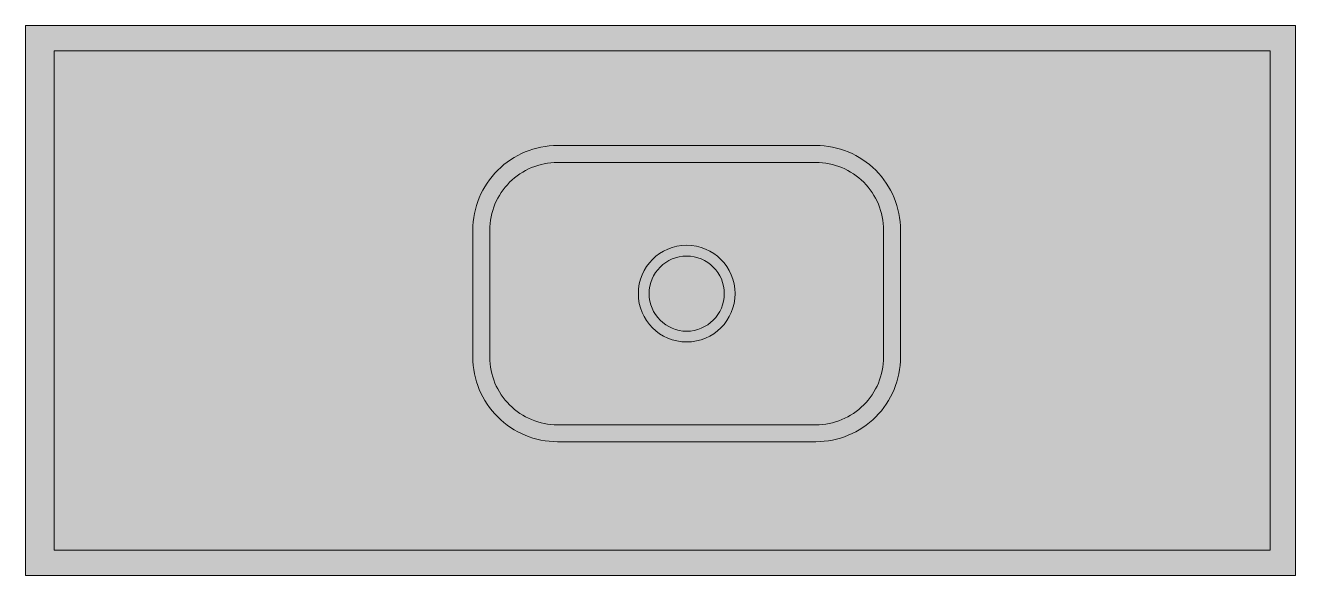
# Model space of a CAD drawing. Header units: millimetres. Extents: x 1339.56 to 1341.06, y 1288.51 to 1289.16.
import ezdxf

# ---------------------------------------------------------------- set-up
doc = ezdxf.new("R2010")
doc.units = ezdxf.units.MM
doc.layers.add('AR-Cotas', color=1, linetype='Continuous', lineweight=0)
doc.layers.add('AR-Mobiliário', color=1, linetype='Continuous', lineweight=0)
doc.layers.add('Layout', color=8, linetype='Continuous')
doc.layers.add('MOBILIARIO', color=1, linetype='Continuous')

# ---------------------------------------------------------------- blocks, each defined once
blk = doc.blocks.new('CUBA-MEKAL-CS1')
at = {"layer": 'AR-Mobiliário'}
for points in [[(0.175, -0.1525), (0.175, 0.1525, 0.414214), (0.075, 0.2525), (-0.075, 0.2525, 0.414214), (-0.175, 0.1525), (-0.175, -0.1525, 0.414214), (-0.075, -0.2525), (0.075, -0.2525, 0.414214)], [(0.155, -0.1525), (0.155, 0.1525, 0.414214), (0.075, 0.2325), (-0.075, 0.2325, 0.414214), (-0.155, 0.1525), (-0.155, -0.1525, 0.414214), (-0.075, -0.2325), (0.075, -0.2325, 0.414214)]]:
    blk.add_lwpolyline(points, format="xyb", close=True, dxfattribs=at)
for radius in [0.0571, 0.0444]:
    blk.add_circle((0, 0), radius, dxfattribs=at)

msp = doc.modelspace()

# ---------------------------------------------------------------- hatches: boundary and pattern name
at = {"layer": 'Layout'}
h = msp.add_hatch(color=252, dxfattribs=at)
h.set_gradient(color1=(132, 132, 132), rotation=90, one_color=1, tint=1, name='SPHERICAL')
h.paths.add_polyline_path([(1340.2832, 1288.8393, 1), (1340.3975, 1288.8393, 1)], flags=16)
h.paths.add_polyline_path([(1340.2959, 1288.8393, 1), (1340.3848, 1288.8393, 1)], flags=0)
h.paths.add_polyline_path([(1340.4929, 1288.9943, -0.414214), (1340.5729, 1288.9143), (1340.5729, 1288.7643, -0.414214), (1340.4929, 1288.6843), (1340.1879, 1288.6843, -0.414214), (1340.1079, 1288.7643), (1340.1079, 1288.9143, -0.414214), (1340.1879, 1288.9943)])
h.paths.add_polyline_path([(1340.3848, 1288.8393, -1), (1340.2959, 1288.8393, -1)], flags=0)
at = {"layer": 'MOBILIARIO'}
h = msp.add_hatch(color=254, dxfattribs=at)
h.set_gradient(color1=(214, 214, 214), color2=(252, 252, 252), rotation=45, one_color=1, tint=0.99, name='SPHERICAL')
h.paths.add_polyline_path([(1341.0595, 1289.1562), (1339.5595, 1289.1562), (1339.5595, 1288.5062), (1341.0595, 1288.5062)])
h.paths.add_polyline_path([(1341.0295, 1288.5362), (1339.5935, 1288.5362), (1339.5935, 1289.1262), (1340.5495, 1289.1262), (1341.0295, 1289.1262)], flags=16)
h.paths.add_polyline_path([(1340.4929, 1288.6643), (1340.1879, 1288.6643, -0.414214), (1340.0879, 1288.7643), (1340.0879, 1288.9143, -0.414214), (1340.1879, 1289.0143), (1340.4929, 1289.0143, -0.414214), (1340.5929, 1288.9143), (1340.5929, 1288.7643, -0.414214)], flags=0)
h.paths.add_polyline_path([(1340.4929, 1288.6843), (1340.1879, 1288.6843, -0.414214), (1340.1079, 1288.7643), (1340.1079, 1288.9143, -0.414214), (1340.1879, 1288.9943), (1340.4929, 1288.9943, -0.414214), (1340.5729, 1288.9143), (1340.5729, 1288.7643, -0.414214)], flags=0)
h.paths.add_polyline_path([(1340.2832, 1288.8393, -1), (1340.3975, 1288.8393, -1)], flags=0)
h.paths.add_polyline_path([(1340.2959, 1288.8393, -1), (1340.3848, 1288.8393, -1)], flags=0)
h = msp.add_hatch(color=254, dxfattribs=at)
h.set_gradient(color1=(214, 214, 214), color2=(252, 252, 252), rotation=45, one_color=1, tint=0.99, name='SPHERICAL')
h.paths.add_polyline_path([(1341.0295, 1288.5362), (1341.0295, 1289.1262), (1340.5495, 1289.1262), (1339.5935, 1289.1262), (1339.5935, 1288.5362)])
h.paths.add_polyline_path([(1340.5929, 1288.7643, -0.414214), (1340.4929, 1288.6643), (1340.1879, 1288.6643, -0.414214), (1340.0879, 1288.7643), (1340.0879, 1288.9143, -0.414214), (1340.1879, 1289.0143), (1340.4929, 1289.0143, -0.414214), (1340.5929, 1288.9143)], flags=16)
h.paths.add_polyline_path([(1340.5729, 1288.7643, -0.414214), (1340.4929, 1288.6843), (1340.1879, 1288.6843, -0.414214), (1340.1079, 1288.7643), (1340.1079, 1288.9143, -0.414214), (1340.1879, 1288.9943), (1340.4929, 1288.9943, -0.414214), (1340.5729, 1288.9143)], flags=0)
h.paths.add_polyline_path([(1340.2832, 1288.8393, -1), (1340.3975, 1288.8393, -1)], flags=0)
h.paths.add_polyline_path([(1340.2959, 1288.8393, -1), (1340.3848, 1288.8393, -1)], flags=0)

# ---------------------------------------------------------------- linework, layer by layer
at = {"layer": 'AR-Cotas'}
for p, q in [((1339.5595, 1289.1562), (1339.5595, 1288.5062)), ((1339.5595, 1288.5362), (1339.5595, 1289.1262))]:
    msp.add_line(p, q, dxfattribs=at)
for points in [[(1339.5595, 1288.5062), (1341.0595, 1288.5062), (1341.0595, 1289.1562), (1340.5195, 1289.1562), (1340.5195, 1289.1562), (1340.5195, 1289.1562), (1339.5595, 1289.1562)], [(1339.5595, 1288.5062), (1341.0595, 1288.5062), (1341.0595, 1289.1562), (1339.5595, 1289.1562)], [(1339.5935, 1289.1262), (1339.5935, 1288.5362), (1341.0295, 1288.5362), (1341.0295, 1289.1262), (1340.5495, 1289.1262), (1340.5495, 1289.1262), (1339.5935, 1289.1262)]]:
    msp.add_lwpolyline(points, dxfattribs=at)

# ---------------------------------------------------------------- block references
at = {"layer": 'Layout', "rotation": 89.99999999999999}
msp.add_blockref('CUBA-MEKAL-CS1', (1340.3404, 1288.8393), dxfattribs=at)

doc.saveas('drawing.dxf')
